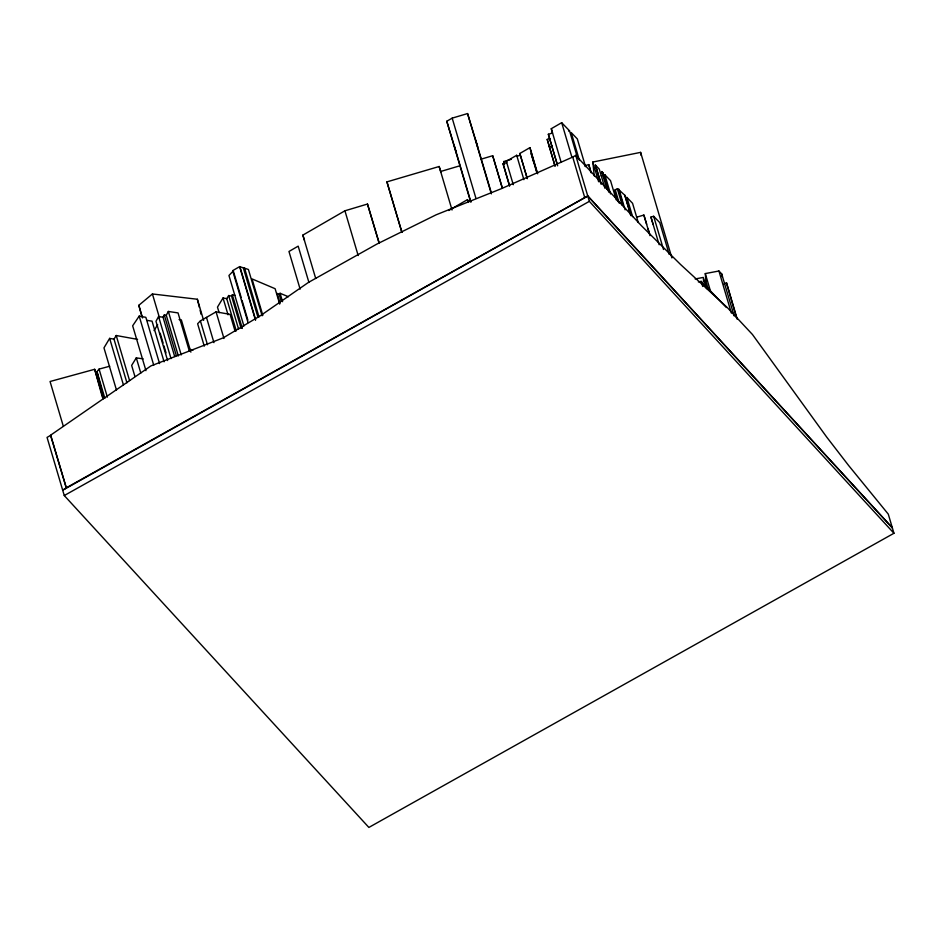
<?xml version="1.0" encoding="UTF-8"?>
<svg xmlns="http://www.w3.org/2000/svg" width="941" height="941" viewBox="0 0 941 941"><rect width="100%" height="100%" fill="white"/><g stroke="black" fill="none" stroke-linecap="round" stroke-linejoin="round"><path stroke-width="1.41" d="M178.331 355.921L166.275 315.259L168.345 311.447L178.037 312.918L189.259 350.781M174.673 356.498L163.04 317.235L158.57 316.541L155.983 321.293L167.616 360.556M163.04 317.235L164.287 314.953L166.275 315.259M126.929 382.787L114.002 339.148L109.638 338.384L103.969 347.864L116.484 390.103M623.307 205.867L618.425 189.388L617.343 188.753L614.497 190.553L617.743 201.539M236.297 330.914L226.746 298.662L223.041 297.968L217.477 307.119L219.135 312.73M226.746 298.662L228.651 295.545L231.557 296.086L241.108 328.338M231.557 296.086L232.333 294.804L235.05 295.321M114.002 339.148L116.225 335.514L137.574 339.372M143.173 358.886L136.292 357.862L131.646 365.414L134.916 376.459M154.053 330.585L157.676 324.716M159.558 363.591L145.855 317.317L139.197 316.105L132.657 325.798L145.949 370.66M103.475 397.184L96.97 371.613L99.076 369.095L109.709 366.237M281.23 301.249L279.159 294.251L280.077 293.286L288.381 296.721M262.116 315.776L248.389 269.467L239.626 266.632L232.65 270.667L233.309 270.937L228.945 275.49L243.907 326.009M235.085 331.208L230.098 314.376L216.077 311.847L200.398 320.905L197.622 323.728L204.268 346.17M141.879 316.541L138.821 305.307L152.418 293.968L197.363 299.25L203.621 320.352M62.659 490.085L66.341 488.014L50.532 435.224L150.913 365.92L223.217 337.866L260.175 315.87L308.448 282.418L376.823 244.119L436.095 214.819L501.459 188.647L572.798 157.029M470.559 201.574L446.775 121.26L452.186 118.131L467.559 113.567L477.64 146.608M315.705 278.465L302.861 235.109L344.924 210.796L367.484 204.044L379.317 243.343M557.637 165.804L548.344 134.245L552.485 133.057L551.285 128.694L561.683 122.683L569.517 130.799L577.727 158.547M509.551 185.977L503.059 163.71L506.717 162.652L506.329 161.276L516.68 155.289L523.878 179.66M527.289 178.684L519.844 153.465L529.924 147.631L537.676 173.803M448.692 210.502L467.489 199.633L468.43 202.397M66.341 488.014L50.743 435.33L47.05 437.4L64.27 495.542L368.872 827.433L893.95 533.265L888.28 514.127L848.688 465.583L826.739 437.13L752.447 334.49L727.311 307.566L680.566 264.503L641.75 226.052L575.727 155.383L572.751 157.053M66.129 487.909L587.737 195.916L892.339 527.807M62.694 490.237L587.784 196.057L892.374 527.96M64.27 495.542L589.348 201.362L893.95 533.265M724.005 284.111L726.476 282.747L737.274 319.211M481.263 159.123L492.696 155.724L502.412 188.259M440.635 171.485L460.161 165.71M637.104 217.065L643.879 215.054L646.667 224.217M401.889 232.403L386.927 181.884L439.165 166.498L440.847 172.085M603.04 172.921L602.228 173.168L601.746 171.591L603.04 172.921L608.733 192.152M601.205 175.814L604.84 174.744L610.533 180.648L616.226 199.868M659.147 244.742L650.949 217.065L653.654 216.265L659.782 222.629L669.216 254.458M503.658 161.558L504.482 164.334L503.658 161.558L511.375 159.288M618.425 189.388L624.883 195.316L630.576 214.536M555.014 166.263L547.215 139.397L549.815 138.668M520.349 155.277L516.95 156.241L516.68 155.289M584.608 165.781L588.772 164.604L591.207 172.838M624.883 195.316L625.565 197.786L626.894 197.41L632.552 203.28L638.257 222.511M568.54 131.081L569.517 130.799M549.262 146.843L552.073 146.055M103.404 398.772L94.676 369.295L50.061 381.505L63.365 426.402M594.277 175.979L592.806 162.04L640.621 152.371L671.886 257.916M698.363 281.924L701.21 281.371L726.417 307.531M734.168 315.953L721.7 273.89L718.924 270.996L705.291 273.584L705.903 281.312L703.621 281.747L703.398 278.865M695.14 278.971L703.28 277.43L706.609 288.64M146.949 320.387L152.042 321.152L164.087 361.815M179.084 319.552L181.342 319.905L190.894 352.157M190.282 349.464L193.164 349.993M279.159 294.251L277.136 293.404L280.03 303.202M601.146 184.342L595.453 165.122L599.241 169.062L604.945 188.282M302.861 235.109L304.461 240.261M647.949 228.44L649.561 233.697M446.775 121.26L456.42 152.924M595.453 165.122L600.511 182.119L598.77 176.532M650.949 217.065L653.183 224.57M386.927 181.884L401.936 232.345M533.7 162.099L531.147 153.489L536.593 171.838M736.744 318.529L726.476 282.747M718.924 270.996L731.38 313.071M705.291 273.584L710.69 291.816M705.903 281.312L708.397 289.722M701.21 281.371L702.715 286.452M653.654 216.265L663.499 249.483M643.879 215.054L649.972 235.65M626.894 197.41L632.587 216.63M625.565 197.786L630.858 215.63M619.002 189.223L625.106 209.819M617.343 188.753L622.224 205.232M615.155 189.459L619.225 203.185M604.84 174.744L610.533 193.964M601.746 171.591L607.039 189.435M592.806 162.04L598.641 181.742M585.537 166.639L577.315 138.903L571.199 132.552L579.409 160.288M575.727 155.383L589.348 201.362M572.669 156.876L584.749 197.586M561.683 122.683L571.963 157.359M551.285 128.694L561.107 162.193M548.344 134.245L557.39 164.757M547.215 139.397L555.025 165.757M535.147 166.098L537.182 172.991M519.844 153.465L527.183 178.249M506.329 161.276L513.268 184.695M503.059 163.71L509.587 185.742M492.696 155.724L502.259 188M475.581 139.915L491.402 193.105M467.559 113.567L491.343 193.87M452.186 118.131L475.981 198.445M454.468 146.502L470.959 202.197M467.489 199.633L468.253 202.233M439.165 166.498L452.045 210.008M367.484 204.044L379.094 243.213M344.924 210.796L358.18 255.552M308.919 282.441L298.179 246.154L288.969 251.482L300.132 289.158M280.077 293.286L282.571 301.685M279.689 304.119L275.125 288.711L252.023 278.912L262.821 315.341M244.46 267.809L259.01 316.929M243.39 268.091L257.94 317.211M239.884 266.55L255.67 319.869M239.626 266.632L255.423 319.952M233.309 270.937L241.214 297.603M242.037 300.402L247.859 320.058M232.65 270.667L248.036 322.587M232.333 294.804L242.308 328.456M228.651 295.545L238.614 329.197M223.041 297.968L228.028 314.788M216.077 311.847L223.97 338.489M206.479 317.399L213.948 342.642M200.398 320.905L207.467 344.747M168.345 311.447L181.225 354.922M164.287 314.953L176.332 355.616M152.418 293.968L159.499 317.882M158.57 316.541L171.027 358.615M160.182 333.161L163.099 343.018M163.934 345.829L166.016 352.863M138.821 305.307L142.573 317.964M139.197 316.105L153.736 365.19M136.292 357.862L140.797 373.048M116.225 335.514L129.564 380.552M109.638 338.384L123.4 384.834M99.076 369.095L107.368 397.126M96.97 371.613L104.851 398.243M102.31 397.067L94.676 369.295M529.924 147.631L534.735 164.722M588.772 164.604L590.677 171.485M197.363 299.25L199.421 307.507M200.104 310.259L201.127 314.388M640.621 152.371L640.915 155.159M721.7 273.89L721.923 276.619"/></g></svg>
